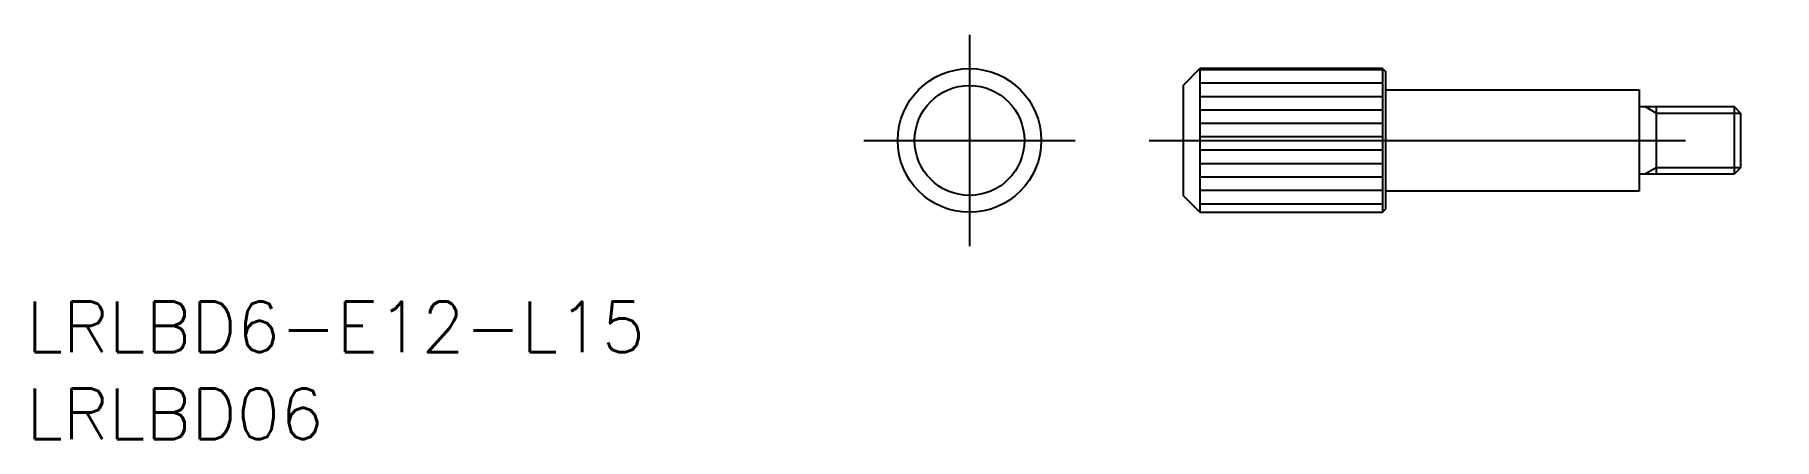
# Model space of a CAD drawing. Extents: x -55 to 48, y -18 to 6.
import ezdxf

# ---------------------------------------------------------------- set-up
doc = ezdxf.new("R2010")
doc.units = 0
doc.linetypes.add('CENTER', pattern=[50.8, 31.75, -6.35, 6.35, -6.35])
doc.layers.get('0').update_dxf_attribs({"linetype": 'CONTINUOUS'})
doc.layers.add('CENTER', color=1, linetype='CONTINUOUS')
doc.styles.get("Standard").update_dxf_attribs({"font": 'txt.shx', "height": 3, "bigfont": 'bigfont.shx'})

# ---------------------------------------------------------------- blocks, each defined once
blk = doc.blocks.new('*U2')
at = {"color": 7, "linetype": 'CONTINUOUS'}
blk.add_text('LRLBD06', height=3, dxfattribs=at).set_placement((-55.85, -17.67))
blk = doc.blocks.new('*U3')
at = {"color": 7, "linetype": 'CONTINUOUS'}
blk.add_text('LRLBD6-E12-L15', height=3, dxfattribs=at).set_placement((-55.85, -12.53))

msp = doc.modelspace()

# ---------------------------------------------------------------- linework, layer by layer
at = {"color": 7, "linetype": 'CONTINUOUS'}
for p, q in [((12.64, 3.25), (13.64, 4.25)), ((24.44, 4.25), (13.64, 4.25)), ((13.64, 4.25), (13.64, -4.25)), ((24.44, 4.18), (13.64, 4.18)), ((24.44, 4.25), (24.44, -4.25)), ((24.44, 4.25), (24.64, 4.05)), ((12.64, 3.25), (12.64, -3.25)), ((24.44, 3.39), (13.64, 3.39)), ((24.64, -4.05), (24.64, 4.05)), ((24.44, 2.59), (13.64, 2.59)), ((24.64, 3), (39.64, 3)), ((39.64, 3), (39.64, -3)), ((24.44, 1.8), (13.64, 1.8)), ((39.64, 2), (45.26, 2)), ((40.64, 2), (40.64, -2)), ((45.26, 2), (45.26, -2)), ((45.64, 1.62), (45.26, 2)), ((45.64, 1.62), (45.64, -1.62)), ((24.44, 1), (13.64, 1)), ((24.44, 0.21), (13.64, 0.21)), ((24.44, -0.58), (13.64, -0.58)), ((24.44, -1.38), (13.64, -1.38)), ((45.26, -2), (39.64, -2)), ((45.64, -1.62), (45.26, -2)), ((24.44, -2.17), (13.64, -2.17)), ((24.44, -2.96), (13.64, -2.96)), ((39.64, -3), (24.64, -3)), ((13.64, -4.25), (12.64, -3.25)), ((24.44, -3.76), (13.64, -3.76)), ((24.44, -4.25), (24.64, -4.05)), ((13.64, -4.25), (24.44, -4.25))]:
    msp.add_line(p, q, dxfattribs=at)
at = {"color": 3, "linetype": 'CONTINUOUS'}
for p, q in [((40.64, 1.62), (39.98, 2)), ((40.64, 1.62), (45.64, 1.62)), ((40.64, -1.62), (39.98, -2)), ((45.64, -1.62), (40.64, -1.62))]:
    msp.add_line(p, q, dxfattribs=at)
at = {"color": 7, "linetype": 'CONTINUOUS'}
for radius in [4.25, 3.25]:
    msp.add_circle((0, 0), radius, dxfattribs=at)
at = {"layer": 'CENTER', "color": 1, "linetype": 'CENTER'}
for p, q in [((0, 6.25), (0, -6.25)), ((-6.25, 0), (6.25, 0)), ((10.64, 0), (47.64, 0))]:
    msp.add_line(p, q, dxfattribs=at)

# ---------------------------------------------------------------- block references
at = {"color": 7, "linetype": 'CONTINUOUS'}
for name in ['*U3', '*U2']:
    msp.add_blockref(name, (0, 0), dxfattribs=at)

doc.saveas('drawing.dxf')
